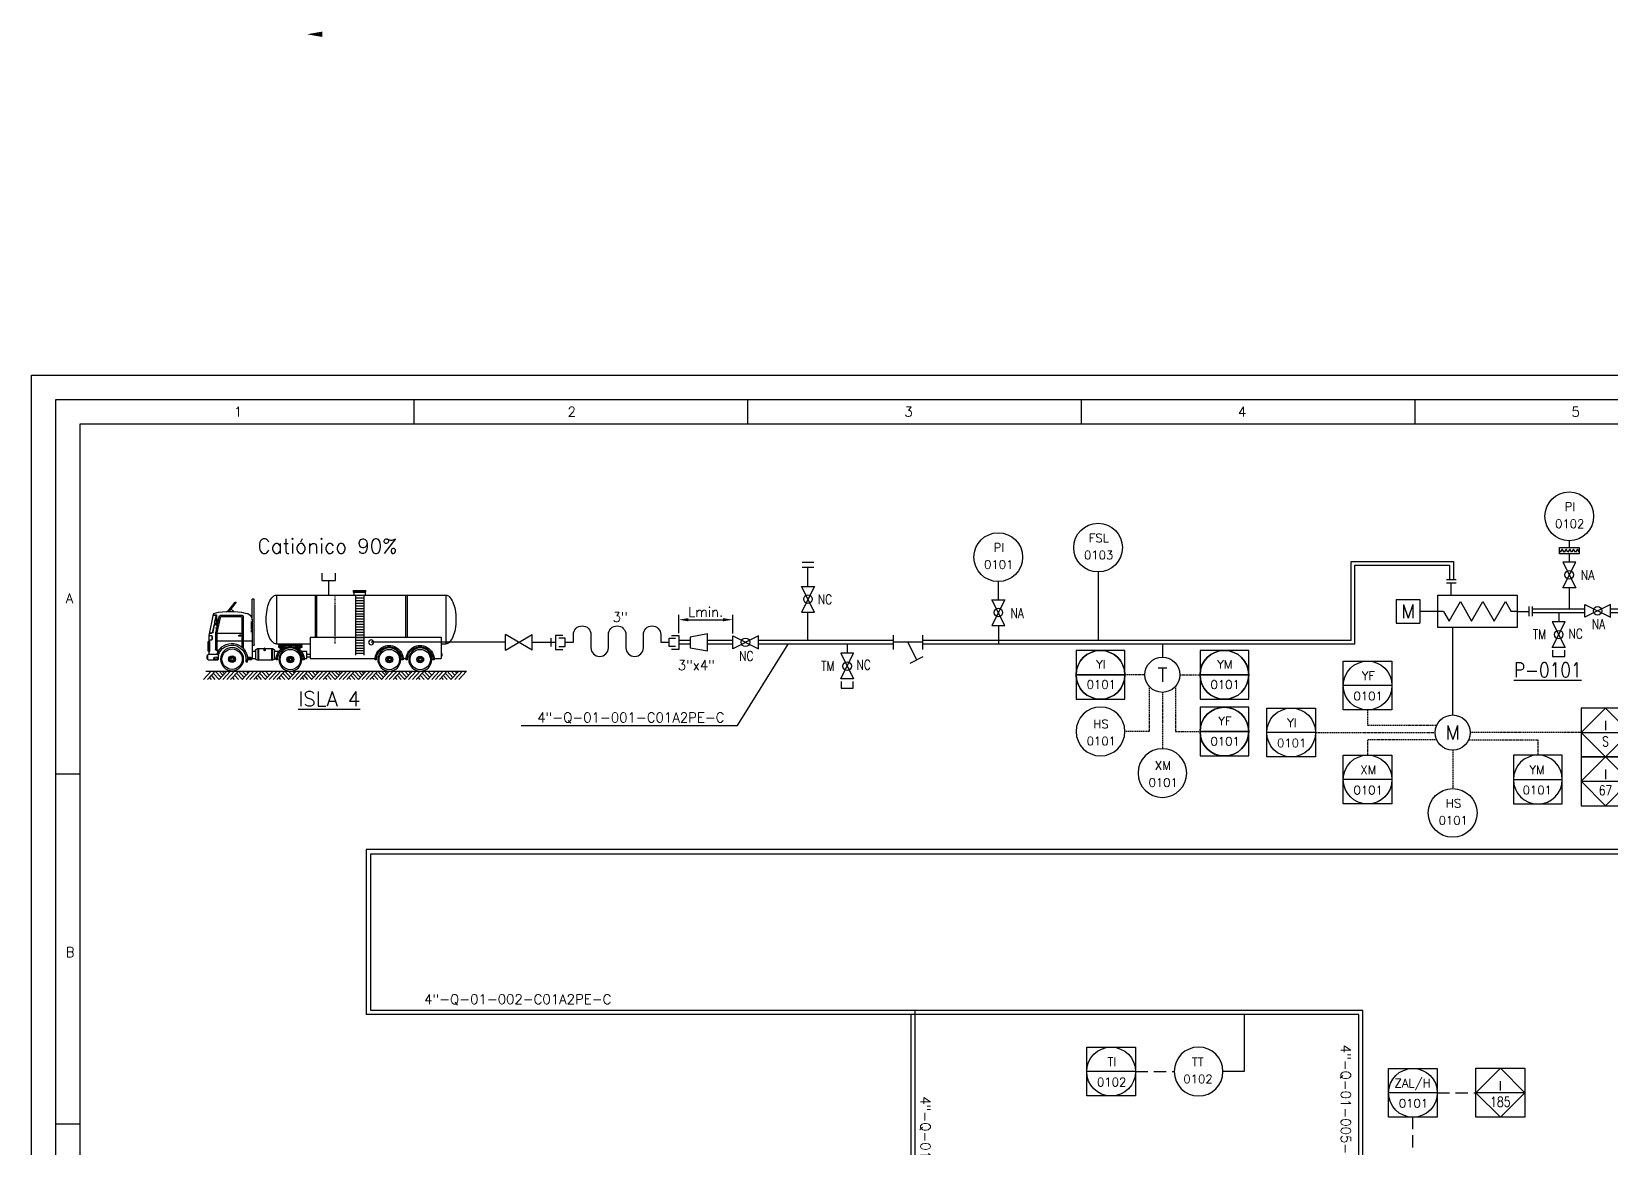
# Model space of a CAD drawing. Header units: millimetres. Extents: x 255 to 1096, y 140 to 804.
# Drawn here: x 254.5 to 578.3, y 575.4 to 804.2 of the extents above; entities that cross this region are included whole.
import ezdxf
from ezdxf.enums import TextEntityAlignment as Align

# ---------------------------------------------------------------- set-up
doc = ezdxf.new("R2010")
doc.units = ezdxf.units.MM
doc.linetypes.add('RAYITAS', pattern=[0.375, 0.25, -0.125])
doc.linetypes.add('TRAZOS', pattern=[0.75, 0.5, -0.25])
for name, color, linetype in [('CAJETIN', 1, 'Continuous'), ('CARGACAMIONES', 7, 'Continuous'), ('COTAS', 4, 'Continuous'), ('EQUIPOS', 5, 'Continuous'), ('EQUIPOS 02', 1, 'Continuous'), ('FORMATO', 7, 'Continuous'), ('INSTRUMENTOS', 1, 'Continuous'), ('TEX', 7, 'Continuous'), ('TEX EQUIPOS', 6, 'Continuous'), ('TEXTO-INSTRUMENTACION', 7, 'Continuous'), ('TEXTO-VALVULAS Y ACCESORIOS', 7, 'Continuous'), ('TUBERIA', 5, 'Continuous'), ('TUBERÍA2', 1, 'TRAZOS'), ('VALVULAS Y ACCESORIOS', 1, 'Continuous')]:
    doc.layers.add(name, color=color, linetype=linetype)
doc.layers.add('TUBERÍA3', color=1, linetype='Continuous', true_color=0xff0000)
doc.styles.add('PY', font='ROMANS.shx')
doc.styles.add('PY1', font='ROMANS.shx', dxfattribs={"width": 0.8})
doc.styles.add('TXT', font='txt')
doc.linetypes.add('SEÑAL_MECANICA2', pattern='A,4.411183,["o",PY,S=4.130212,R=360,X=0,Y=-1.374288],0.588817,-0.374158,["",PY,S=2,R=360,X=0,Y=-0.688262],-2.183682', length=7.55784)
doc.dimstyles.new('1-5', dxfattribs={"dimtxt": 2, "dimasz": 2, "dimexe": 1, "dimexo": 0.5, "dimgap": 0.6, "dimtad": 1, "dimdec": 0, "dimlfac": 5, "dimzin": 0, "dimdsep": 46, "dimtxsty": 'PY', "dimcen": 0.7, "dimclrd": 4, "dimclre": 4, "dimclrt": 7, "dimazin": 0, "dimtfac": 1, "dimtdec": 0, "dimtofl": 0, "dimtmove": 0, "dimatfit": 3, "dimfxl": 1, "dimtolj": 1, "dimtzin": 0, "dimarcsym": 0})

# ---------------------------------------------------------------- blocks, each defined once
blk = doc.blocks.new('SEÑAL CIR')
at = {"color": 1}
blk.add_circle((0, 5.7), 5.7, dxfattribs=at)
at = {"layer": 'INSTRUMENTOS', "linetype": 'Continuous', "style": 'PY', "flags": 4}
for p in [(0.18, 6.94), (0.13, 2.95)]:
    blk.add_attdef('---', text='', height=2, dxfattribs=at).set_placement(p, align=Align.CENTER)
blk = doc.blocks.new('SEÑAL CIRCU MARCO')
at = {"color": 1, "linetype": 'Continuous', "ltscale": 0.5}
blk.add_line((5.7, 5.7), (-5.7, 5.7), dxfattribs=at)
at = {"color": 1, "flags": 128}
blk.add_lwpolyline([(5.7, 0), (-5.7, 0), (-5.7, 11.4), (5.7, 11.4)], close=True, dxfattribs=at)
at = {"color": 1}
blk.add_circle((0, 5.7), 5.7, dxfattribs=at)
at = {"style": 'PY'}
for tag, p in [('XXX', (0.18, 7.98)), ('YYY', (0.13, 3.24))]:
    blk.add_attdef(tag, text='', height=2, dxfattribs=at).set_placement(p, align=Align.MIDDLE)
blk = doc.blocks.new('SECUENCIA PROGRAMADA EN SISTEMA DE CONTROL PLC')
at = {"layer": 'INSTRUMENTOS'}
blk.add_line((-5, 5), (5, 5), dxfattribs=at)
at = {"layer": 'INSTRUMENTOS', "flags": 128}
for points in [[(0, 0), (-5, 5), (0, 10), (5, 5)], [(-5, 0), (5, 0), (5, 10), (-5, 10)]]:
    blk.add_lwpolyline(points, close=True, dxfattribs=at)
at = {"layer": 'TEXTO-INSTRUMENTACION', "linetype": 'Continuous', "style": 'PY1', "width": 0.8}
for tag, p in [('XXX', (0.01, 6.43)), ('YYY', (0.01, 3.17))]:
    blk.add_attdef(tag, text='', height=2, dxfattribs=at).set_placement(p, align=Align.MIDDLE_CENTER)
blk = doc.blocks.new('CAMION CISTERNA ALZ')
at = {"layer": 'CAJETIN', "color": 4, "linetype": 'RAYITAS'}
blk.add_line((38.62, 22.25), (38.62, 7.95), dxfattribs=at)
at = {"layer": 'CARGACAMIONES', "color": 4, "linetype": 'ByBlock'}
for p, q in [((33.2, 23.63), (29.46, 23.63)), ((29.46, 23.13), (29.46, 23.63)), ((33.2, 23.38), (29.46, 23.38)), ((33.2, 23.63), (33.2, 23.13)), ((55.71, 22.25), (6.06, 22.25)), ((6.06, 22.25), (6.06, 7.95)), ((17.4, 22.25), (17.4, 9.88)), ((17.83, 22.25), (17.83, 9.88)), ((33.2, 23.13), (29.46, 23.13)), ((29.73, 23.13), (29.73, 22.25)), ((30.12, 22.09), (30.12, 4.63)), ((32.54, 21.43), (30.12, 21.43)), ((32.54, 20.66), (30.12, 20.66)), ((32.54, 19.89), (30.12, 19.89)), ((32.54, 19.12), (30.12, 19.12)), ((32.54, 22.09), (32.54, 4.63)), ((32.91, 22.25), (32.91, 23.13)), ((43.94, 22.25), (43.94, 9.88)), ((44.37, 22.25), (44.37, 9.88)), ((55.71, 22.25), (55.71, 7.95)), ((62.23, 7.75), (62.23, 21.05)), ((62.23, 21.05), (62.83, 21.05)), ((62.83, 14.9), (62.83, 21.05)), ((67.49, 20.16), (69.67, 17.49)), ((67.79, 20.16), (67.49, 20.16)), ((69.97, 17.48), (67.79, 20.16)), ((32.54, 18.34), (30.12, 18.34)), ((32.54, 17.57), (30.12, 17.57)), ((32.54, 16.8), (30.12, 16.8)), ((32.54, 16.03), (30.12, 16.03)), ((32.54, 15.26), (30.12, 15.26)), ((32.54, 14.48), (30.12, 14.48)), ((62.83, 15), (62.83, 3.58)), ((62.83, 14.3), (63.22, 14.3)), ((62.83, 13.91), (63.22, 13.91)), ((65.41, 15.99), (65.41, 6.68)), ((71.82, 16.39), (65.81, 16.39)), ((65.81, 15.79), (65.81, 7.05)), ((71.82, 15.99), (66.01, 15.99)), ((69.05, 18.25), (68.14, 17.46)), ((72.2, 15.68), (73.15, 11.18)), ((72.59, 15.76), (73.06, 13.57)), ((73.06, 13.41), (73.06, 15.39)), ((73.06, 15.39), (73.35, 15.39)), ((73.15, 15.39), (73.15, 16.19)), ((73.39, 15.36), (73.23, 16.13)), ((73.53, 15.18), (73.32, 16.15)), ((73.35, 15.39), (73.35, 13.41)), ((74.15, 16.49), (73.52, 16.49)), ((74.18, 16.39), (73.52, 16.39)), ((74.2, 11.52), (73.69, 13.95)), ((74.3, 11.54), (73.74, 14.16)), ((75.44, 10.43), (74.12, 16.67)), ((45.78, 9.88), (7.45, 9.88)), ((7.45, 9.88), (7.45, 3.68)), ((32.54, 13.71), (30.12, 13.71)), ((32.54, 12.94), (30.12, 12.94)), ((32.54, 12.17), (30.12, 12.17)), ((32.54, 11.39), (30.12, 11.39)), ((32.54, 10.62), (30.12, 10.62)), ((32.54, 9.85), (30.12, 9.85)), ((45.78, 9.88), (45.78, 3.68)), ((62.83, 13.51), (63.22, 13.51)), ((62.83, 13.11), (63.22, 13.11)), ((62.83, 12.71), (63.22, 12.71)), ((62.83, 12.32), (63.22, 12.32)), ((62.83, 11.92), (63.22, 11.92)), ((62.83, 11.52), (63.22, 11.52)), ((73.15, 11.12), (65.81, 11.12)), ((66.1, 10.33), (66.1, 10.53)), ((66.1, 10.53), (66.5, 10.53)), ((66.8, 10.33), (66.1, 10.33)), ((66.8, 10.53), (66.8, 10.33)), ((73.35, 13.41), (73.06, 13.41)), ((73.09, 13.41), (73.55, 11.22)), ((73.15, 13.41), (73.15, 12.61)), ((73.15, 12.61), (73.55, 12.61)), ((73.15, 11.18), (73.15, 6.16)), ((73.55, 11.22), (73.55, 6.36)), ((74.55, 10.13), (74.55, 9.24)), ((74.64, 10.33), (74.64, 9.14)), ((75.27, 11.22), (74.69, 11.22)), ((75.29, 11.12), (74.69, 11.12)), ((75.44, 10.43), (74.74, 10.43)), ((75.44, 4.87), (75.44, 10.43)), ((7.45, 7.95), (6.06, 7.95)), ((7.15, 4.45), (7.15, 5.08)), ((7.15, 5.08), (7.45, 5.08)), ((32.54, 9.08), (30.12, 9.08)), ((32.54, 8.3), (30.12, 8.3)), ((32.54, 7.53), (30.12, 7.53)), ((32.54, 6.75), (30.12, 6.75)), ((32.54, 5.99), (30.12, 5.99)), ((32.54, 5.26), (30.12, 5.26)), ((55.71, 7.95), (45.78, 7.95)), ((46.74, 4.98), (45.78, 4.98)), ((46.74, 3.68), (46.74, 5.76)), ((46.74, 5.76), (48.29, 5.76)), ((48.23, 7.85), (48.23, 7.45)), ((54.98, 7.85), (48.23, 7.85)), ((48.23, 7.45), (51.01, 7.45)), ((50.24, 7.25), (48.23, 7.25)), ((48.23, 7.25), (48.23, 6.85)), ((48.23, 6.85), (49.44, 6.85)), ((48.43, 6.85), (48.92, 6.47)), ((48.73, 7.85), (48.73, 7.95)), ((49.32, 7.45), (49.32, 7.25)), ((52.3, 7.45), (54.98, 7.45)), ((54.98, 7.25), (53.07, 7.25)), ((53.87, 6.85), (54.98, 6.85)), ((53.89, 7.45), (53.89, 7.25)), ((54.78, 6.85), (54.34, 6.51)), ((54.49, 7.85), (54.49, 7.95)), ((54.98, 7.45), (54.98, 7.85)), ((54.98, 6.85), (54.98, 7.25)), ((55.02, 5.76), (56.27, 5.76)), ((56.27, 3.68), (56.27, 6.06)), ((56.67, 6.46), (58.95, 6.46)), ((56.97, 6.46), (56.97, 3.28)), ((57.17, 6.46), (57.17, 3.28)), ((58.95, 6.46), (58.95, 6.16)), ((59.35, 6.46), (61.44, 6.46)), ((59.35, 6.46), (59.35, 6.16)), ((60.94, 6.46), (60.94, 3.28)), ((61.14, 6.46), (61.14, 3.28)), ((61.83, 6.06), (61.83, 3.68)), ((61.83, 5.76), (62.83, 5.76)), ((62.83, 7.35), (62.63, 7.35)), ((65.41, 8.84), (62.83, 8.84)), ((73.15, 8.84), (65.81, 8.84)), ((73.35, 6.16), (72.5, 6.16)), ((72.66, 5.37), (72.66, 5.96)), ((72.66, 3.48), (72.66, 4.67)), ((72.86, 4.87), (75.64, 4.87)), ((74.74, 9.04), (75.44, 9.04)), ((75.44, 8.94), (75.24, 8.94)), ((75.44, 8.74), (75.24, 8.74)), ((75.44, 5.76), (75.24, 5.76)), ((75.34, 8.74), (75.34, 5.76)), ((75.44, 8.64), (75.54, 8.64)), ((75.54, 5.86), (75.44, 5.86)), ((75.54, 8.64), (75.54, 5.86)), ((75.64, 8.64), (75.54, 8.64)), ((75.54, 5.86), (75.64, 5.86)), ((75.64, 5.86), (75.64, 8.64)), ((75.84, 4.67), (75.84, 3.48)), ((7.45, 4.45), (7.15, 4.45)), ((9.49, 3.68), (7.45, 3.68)), ((9.48, 3.28), (9.87, 3.28)), ((17.32, 3.28), (17.72, 3.28)), ((18.22, 3.68), (17.71, 3.68)), ((18.56, 3.68), (17.75, 3.68)), ((18.55, 3.28), (18.94, 3.28)), ((26.39, 3.28), (26.79, 3.28)), ((45.78, 3.68), (26.78, 3.68)), ((46.74, 4.12), (45.78, 4.12)), ((47.54, 3.68), (46.74, 3.68)), ((47.54, 3.28), (47.93, 3.28)), ((55.38, 3.28), (55.78, 3.28)), ((56.27, 3.68), (55.77, 3.68)), ((61.44, 3.28), (56.67, 3.28)), ((62.83, 3.68), (61.83, 3.68)), ((64.12, 3.38), (63.03, 3.38)), ((63.05, 3.58), (63.05, 3.9)), ((63.05, 3.58), (64, 3.58)), ((64, 3.58), (64, 3.9)), ((64.12, 2.68), (64.12, 3.38)), ((64.62, 2.68), (64.12, 2.68)), ((64.62, 3.38), (64.62, 2.68)), ((72.86, 3.48), (72.86, 3.88)), ((72.86, 3.48), (74.05, 3.48)), ((75.64, 3.28), (72.86, 3.28)), ((74.05, 3.48), (74.05, 3.88)), ((75.84, 4.47), (76.03, 4.47)), ((76.03, 3.68), (75.84, 3.68)), ((76.03, 4.47), (76.03, 3.68))]:
    blk.add_line(p, q, dxfattribs=at)
at = {"layer": 'CARGACAMIONES', "color": 4}
for p, q in [((2.29, -2.48), (0, 0)), ((76.41, 0), (0.04, 0)), ((37.42, -1.23), (38.57, 0)), ((37.99, -1.84), (39.69, 0)), ((41.99, -2.48), (39.7, 0)), ((43.12, -2.48), (40.83, 0)), ((44.25, -2.48), (41.95, 0)), ((45.37, -2.48), (43.08, 0)), ((43.66, -0.62), (44.23, 0)), ((44.22, -1.23), (45.36, 0)), ((44.78, -1.84), (46.49, 0)), ((48.78, -2.48), (46.49, 0)), ((49.9, -2.48), (47.61, 0)), ((3.42, -2.48), (1.13, 0)), ((4.55, -2.48), (2.25, 0)), ((2.83, -0.63), (3.41, 0)), ((3.39, -1.24), (4.53, 0)), ((3.96, -1.85), (5.66, 0)), ((4.49, -2.48), (6.22, -0.61)), ((5.62, -2.49), (6.79, -1.22)), ((7.95, -2.49), (5.66, 0)), ((6.74, -2.49), (7.35, -1.83)), ((9.08, -2.49), (6.79, 0)), ((10.2, -2.49), (7.91, 0)), ((11.33, -2.49), (9.04, 0)), ((10.18, -1.24), (11.32, -0.01)), ((10.74, -1.85), (12.44, -0.01)), ((11.28, -2.49), (13.01, -0.62)), ((12.4, -2.49), (13.57, -1.23)), ((14.74, -2.49), (12.44, -0.01)), ((13.53, -2.49), (14.13, -1.84)), ((15.86, -2.49), (13.57, -0.01)), ((16.99, -2.49), (14.7, -0.01)), ((18.12, -2.49), (15.82, -0.01)), ((16.4, -0.63), (16.98, -0.01)), ((16.96, -1.24), (18.1, -0.01)), ((17.53, -1.85), (19.23, -0.01)), ((18.06, -2.49), (19.79, -0.62)), ((19.19, -2.49), (20.36, -1.23)), ((21.52, -2.49), (19.23, -0.01)), ((20.32, -2.49), (20.92, -1.84)), ((22.65, -2.49), (20.36, -0.01)), ((23.78, -2.5), (21.48, -0.01)), ((24.9, -2.5), (22.61, -0.01)), ((23.2, -0.91), (23.77, -0.28)), ((23.75, -1.25), (24.89, -0.01)), ((24.31, -1.86), (26.02, -0.01)), ((24.85, -2.5), (26.58, -0.62)), ((25.97, -2.5), (27.14, -1.23)), ((28.31, -2.5), (26.02, -0.01)), ((27.1, -2.5), (27.71, -1.84)), ((29.44, -2.5), (27.14, -0.01)), ((30.56, -2.5), (28.27, -0.02)), ((31.69, -2.5), (29.4, -0.02)), ((29.99, -0.77), (30.55, -0.14)), ((30.54, -1.25), (31.68, -0.02)), ((31.1, -1.86), (32.8, -0.02)), ((31.63, -2.5), (33.37, -0.63)), ((32.76, -2.5), (33.93, -1.24)), ((35.09, -2.5), (32.8, -0.02)), ((33.89, -2.5), (34.49, -1.85)), ((36.22, -2.5), (33.93, -0.02)), ((37.35, -2.5), (35.06, -0.02)), ((38.47, -2.5), (36.18, -0.02)), ((36.88, -0.75), (37.44, -0.12)), ((38.52, -2.48), (40.25, -0.61)), ((39.65, -2.48), (40.82, -1.22)), ((40.78, -2.48), (41.38, -1.83)), ((45.32, -2.48), (47.05, -0.61)), ((46.44, -2.48), (47.61, -1.22)), ((47.57, -2.48), (48.17, -1.83)), ((51.03, -2.48), (48.74, 0)), ((52.16, -2.48), (49.87, 0)), ((50.44, -0.63), (51.02, 0)), ((51, -1.24), (52.14, 0)), ((51.57, -1.85), (53.27, 0)), ((52.1, -2.48), (53.83, -0.61)), ((53.23, -2.49), (54.4, -1.22)), ((55.56, -2.49), (53.27, 0)), ((54.36, -2.49), (54.96, -1.83)), ((56.69, -2.49), (54.4, 0)), ((57.82, -2.49), (55.52, 0)), ((58.94, -2.49), (56.65, 0)), ((57.79, -1.24), (58.93, -0.01)), ((58.35, -1.85), (60.06, -0.01)), ((58.89, -2.49), (60.62, -0.62)), ((60.02, -2.49), (61.18, -1.23)), ((62.35, -2.49), (60.06, -0.01)), ((61.14, -2.49), (61.75, -1.84)), ((63.48, -2.49), (61.18, -0.01)), ((64.6, -2.49), (62.31, -0.01)), ((65.73, -2.49), (63.44, -0.01)), ((64.01, -0.63), (64.59, -0.01)), ((64.58, -1.24), (65.72, -0.01)), ((65.14, -1.85), (66.84, -0.01)), ((65.67, -2.49), (67.41, -0.62)), ((66.8, -2.49), (67.97, -1.23)), ((69.13, -2.49), (66.84, -0.01)), ((67.93, -2.49), (68.53, -1.84)), ((70.26, -2.49), (67.97, -0.01)), ((71.39, -2.5), (69.1, -0.01)), ((72.51, -2.5), (70.22, -0.01)), ((70.81, -0.91), (71.38, -0.28)), ((71.36, -1.25), (72.5, -0.01)), ((71.92, -1.86), (73.63, -0.01)), ((72.46, -2.5), (74.19, -0.62)), ((73.59, -2.5), (74.75, -1.23)), ((75.92, -2.5), (73.63, -0.01)), ((74.71, -2.5), (75.32, -1.84)), ((77.05, -2.5), (74.76, -0.01))]:
    blk.add_line(p, q, dxfattribs=at)
at = {"layer": 'CARGACAMIONES', "color": 4, "linetype": 'ByBlock'}
for centre, radius in [((13.55, 3.38), 3.38), ((22.62, 3.38), 3.38), ((51.61, 3.38), 3.38), ((59.15, 6.46), 0.199), ((68.69, 3.48), 3.38), ((13.55, 3.38), 0.794), ((12.95, 3.38), 0.0993), ((13.13, 3.8), 0.0993), ((13.13, 2.96), 0.0993), ((13.55, 3.38), 0.397), ((13.55, 3.98), 0.0993), ((13.55, 2.78), 0.0993), ((13.97, 3.8), 0.0993), ((13.97, 2.96), 0.0993), ((14.14, 3.38), 0.0993), ((22.62, 3.38), 0.794), ((22.02, 3.38), 0.0993), ((22.2, 3.8), 0.0993), ((22.2, 2.96), 0.0993), ((22.62, 3.38), 0.397), ((22.62, 3.98), 0.0993), ((22.62, 2.78), 0.0993), ((23.04, 3.8), 0.0993), ((23.04, 2.96), 0.0993), ((23.21, 3.38), 0.0993), ((51.61, 3.38), 0.794), ((51.01, 3.38), 0.0993), ((51.19, 3.8), 0.0993), ((51.19, 2.96), 0.0993), ((51.61, 3.38), 0.397), ((51.61, 3.98), 0.0993), ((51.61, 2.78), 0.0993), ((52.03, 3.8), 0.0993), ((52.03, 2.96), 0.0993), ((52.2, 3.38), 0.0993), ((68.69, 3.48), 0.794), ((68.09, 3.48), 0.0993), ((68.27, 3.9), 0.0993), ((68.27, 3.06), 0.0993), ((68.69, 3.48), 0.397), ((68.69, 4.07), 0.0993), ((68.69, 2.88), 0.0993), ((69.11, 3.9), 0.0993), ((69.11, 3.06), 0.0993), ((69.28, 3.48), 0.0993)]:
    blk.add_circle(centre, radius, dxfattribs=at)
at = {"layer": 'CARGACAMIONES', "color": 4, "linetype": 'Continuous'}
blk.add_circle((27.95, 8.42), 0.718, dxfattribs=at)
at = {"layer": 'CARGACAMIONES', "color": 4, "linetype": 'ByBlock'}
for centre, radius, start, end in [((13.25, 16.31), 10.04, 157.5177, 170.2727), ((8.8, 18.15), 5.23, 135.0251, 157.5177), ((6.06, 20.89), 1.36, 90, 135.0251), ((55.71, 20.89), 1.36, 44.9749, 90), ((52.97, 18.15), 5.23, 22.4823, 44.9749), ((48.52, 16.31), 10.04, 9.7273, 22.4823), ((20.34, 15.1), 17.24, 170.2727, 180), ((20.34, 15.1), 17.24, 180, 189.7273), ((41.43, 15.1), 17.24, 360, 9.7273), ((41.43, 15.1), 17.24, 350.2727, 0), ((64.81, 15), 1.99, 90, 180), ((69.28, -2.39), 19.88, 77.0128, 102.9872), ((65.81, 15.99), 0.397, 90, 180), ((66.01, 15.79), 0.199, 90, 180), ((69.75, 17.67), 0.0993, 0, 180), ((69.75, 17.67), 0.0993, 180, 0), ((71.82, 15.59), 0.794, 11.9442, 90), ((71.82, 15.59), 0.397, 11.9442, 90), ((73.52, 16.19), 0.298, 90, 191.9761), ((73.52, 16.19), 0.199, 90, 191.9761), ((72.36, 14.4), 1.4, 315, 45), ((73.73, 16.59), 0.397, 11.9761, 90), ((13.25, 13.88), 10.04, 189.7273, 202.4823), ((8.8, 12.04), 5.23, 202.4823, 224.9749), ((52.97, 12.04), 5.23, 315.0251, 337.5177), ((48.52, 13.88), 10.04, 337.5177, 350.2727), ((74.69, 11.62), 0.497, 191.9761, 270), ((74.69, 11.62), 0.397, 191.9761, 270), ((74.74, 10.33), 0.0993, 90, 180), ((6.06, 9.3), 1.36, 224.9749, 270), ((13.6, 3.38), 4.12, 358.6196, 181.3804), ((13.6, 3.38), 3.72, 358.4724, 181.5276), ((13.55, 3.38), 2.98, 90, 270), ((13.55, 3.38), 2.98, 270, 90), ((22.67, 3.38), 4.12, 358.6196, 181.3804), ((22.67, 3.38), 3.72, 358.4724, 181.5276), ((22.62, 3.38), 2.98, 90, 270), ((22.62, 3.38), 2.98, 270, 90), ((51.66, 3.38), 4.12, 358.6196, 181.3804), ((51.66, 3.38), 3.72, 358.4724, 181.5276), ((51.61, 3.38), 2.98, 90, 270), ((51.61, 3.38), 2.98, 270, 90), ((55.71, 9.3), 1.36, 270, 315.0251), ((56.67, 6.06), 0.397, 90, 180), ((59.15, 6.16), 0.199, 180, 0), ((61.44, 6.06), 0.397, 0, 90), ((62.63, 7.75), 0.397, 180, 270), ((68.74, 3.48), 4.62, 31.8706, 181.3804), ((68.74, 3.48), 4.12, 17.5788, 181.3804), ((68.69, 3.48), 2.98, 90, 270), ((68.69, 3.48), 2.98, 270, 90), ((72.66, 5.66), 0.298, 270, 90), ((72.86, 4.67), 0.199, 90, 180), ((68.74, 3.48), 4.62, 17.5788, 25.7368), ((73.35, 6.36), 0.199, 270, 0), ((74.74, 9.14), 0.0993, 180, 270), ((75.64, 4.67), 0.199, 0, 90), ((13.55, 3.38), 0.993, 90, 270), ((13.55, 3.38), 0.993, 270, 90), ((22.62, 3.38), 0.993, 90, 270), ((22.62, 3.38), 0.993, 270, 90), ((51.61, 3.38), 0.993, 90, 270), ((51.61, 3.38), 0.993, 270, 90), ((56.67, 3.68), 0.397, 180, 270), ((61.44, 3.68), 0.397, 270, 0), ((63.03, 3.58), 0.199, 180, 270), ((63.52, 3.42), 0.674, 45, 135), ((68.69, 3.48), 0.993, 90, 270), ((68.69, 3.48), 0.993, 270, 90), ((72.86, 3.48), 0.199, 180, 270), ((73.45, 3.28), 0.843, 45, 135), ((75.64, 3.48), 0.199, 270, 0)]:
    blk.add_arc(centre, radius, start, end, dxfattribs=at)
at = {"layer": 'CARGACAMIONES', "color": 4}
for start, end in [(357.7085, 177.7085), (177.7085, 357.7085)]:
    blk.add_arc((74.79, -1.38), 0.0145, start, end, dxfattribs=at)
blk = doc.blocks.new('VALV GLOB-V')
at = {"layer": 'INSTRUMENTOS', "color": 1, "flags": 128}
blk.add_lwpolyline([(5.7, -1.43), (5.7, 1.43), (0, -1.43), (0, 1.43)], close=True, dxfattribs=at)
at = {"layer": 'INSTRUMENTOS', "color": 1}
blk.add_circle((2.85, 0), 0.95, dxfattribs=at)
at = {"layer": 'INSTRUMENTOS', "color": 7, "linetype": 'SEÑAL_MECANICA2', "style": 'PY'}
blk.add_attdef('REF.', text='', height=2, dxfattribs=at).set_placement((3, -3.37), align=Align.MIDDLE)
blk = doc.blocks.new('*D17')
at = {"layer": 'COTAS', "color": 4, "lineweight": -2, "transparency": 16777216}
for p, q in [((387.22, 680.89), (387.22, 684.63)), ((389.22, 683.63), (396.29, 683.63)), ((398.29, 680.8), (398.29, 684.63))]:
    blk.add_line(p, q, dxfattribs=at)
at = {"layer": 'COTAS', "color": 4, "transparency": 16777216}
for points in [[(389.22, 683.96), (389.22, 683.29), (387.22, 683.63)], [(396.29, 683.96), (396.29, 683.29), (398.29, 683.63)]]:
    blk.add_solid(points, dxfattribs=at)
at = {"layer": 'Defpoints', "color": 0, "transparency": 16777216}
for p in [(398.29, 683.63), (387.22, 680.39), (398.29, 680.3)]:
    blk.add_point(p, dxfattribs=at)
at = {"layer": 'COTAS', "color": 7, "transparency": 16777216, "insert": (392.75, 685.23), "char_height": 2, "attachment_point": 5, "style": 'PY'}
blk.add_mtext('\\A1;Lmin.', dxfattribs=at)
blk = doc.blocks.new('MANG-VAL')
at = {"layer": 'INSTRUMENTOS', "color": 1}
for p, q in [((0, 1.5), (0, -1.5)), ((6, 0), (0, 0)), ((3, 0), (4.8, -3.6)), ((6, 1.5), (6, -1.5)), ((3.46, -4.27), (6.14, -2.93))]:
    blk.add_line(p, q, dxfattribs=at)
blk = doc.blocks.new('REDUCCION')
at = {"color": 1}
for p, q in [((0, 2), (0, -2)), ((4, 1.25), (0, 2)), ((4, -1.25), (4, 1.25)), ((0, -2), (4, -1.25))]:
    blk.add_line(p, q, dxfattribs=at)
at = {"style": 'PY1', "width": 0.8}
blk.add_attdef('.', text='', height=2, dxfattribs=at).set_placement((2, -3.65), align=Align.MIDDLE)
blk = doc.blocks.new('DIAFRAGMA')
at = {"layer": 'INSTRUMENTOS', "color": 1, "ltscale": 0.1, "flags": 128}
blk.add_lwpolyline([(0, -2.25), (0, 2.25), (1.5, 2.25), (1.5, -2.25)], close=True, dxfattribs=at)
blk.add_lwpolyline([(0.46, -2.25), (1.12, -1.86), (0.38, -1.43), (1.12, -1), (0.38, -0.56), (1.12, -0.13), (0.38, 0.3), (1.12, 0.73), (0.38, 1.17), (1.12, 1.6), (0.38, 2.03), (0.75, 2.25)], dxfattribs=at)
blk = doc.blocks.new('MARCO-A1')
at = {"layer": 'FORMATO', "color": 5}
for p, q in [((78.42, 589), (78.42, 584)), ((146.83, 589), (146.83, 584)), ((215.25, 589), (215.25, 584)), ((283.67, 589), (283.67, 584)), ((5, 512.25), (10, 512.25)), ((5, 440.5), (10, 440.5))]:
    blk.add_line(p, q, dxfattribs=at)
at = {"layer": 'FORMATO', "color": 1}
blk.add_lwpolyline([(0, 594), (841, 594), (841, 0), (0, 0)], close=True, dxfattribs=at)
at = {"layer": 'FORMATO', "color": 5}
blk.add_lwpolyline([(5, 589), (836, 589), (836, 5), (5, 5)], close=True, dxfattribs=at)
at = {"layer": 'FORMATO', "color": 8, "linetype": 'Continuous'}
blk.add_lwpolyline([(10, 584), (831, 584), (831, 10), (10, 10)], close=True, dxfattribs=at)
at = {"layer": 'FORMATO', "color": 1, "style": 'PY'}
for s, p in [('1', (41.52, 585.5)), ('2', (109.93, 585.5)), ('3', (178.99, 585.5)), ('4', (247.4, 585.5)), ('5', (315.82, 585.5)), ('A', (7, 547.25)), ('B', (7, 474.67))]:
    blk.add_text(s, height=2, dxfattribs=at).set_placement(p)
blk = doc.blocks.new('BOMBA VOLUMETRICA')
at = {"layer": 'EQUIPOS', "linetype": 'Continuous'}
for p, q in [((0, -3.12), (0, -0.67)), ((-11.27, -4.05), (-11.27, -8.85)), ((-11.27, -4.05), (-6.47, -4.05)), ((-6.47, -4.05), (-6.47, -8.85)), ((-1.61, -6.45), (-6.47, -6.45)), ((-1.61, -6.45), (-0.45, -8.45)), ((-0.45, -8.45), (1.86, -4.45)), ((1.86, -4.45), (4.17, -8.45)), ((4.17, -8.45), (6.48, -4.45)), ((6.48, -4.45), (8.79, -8.45)), ((8.79, -8.45), (11.1, -4.45)), ((11.1, -4.45), (12.25, -6.45)), ((13.52, -6.45), (12.25, -6.45)), ((13.52, -6.45), (15.97, -6.45)), ((-11.27, -8.85), (-6.47, -8.85))]:
    blk.add_line(p, q, dxfattribs=at)
at = {"layer": 'EQUIPOS', "linetype": 'Continuous', "flags": 128}
blk.add_lwpolyline([(-2.78, -3.12), (13.52, -3.12), (13.52, -9.79), (-2.78, -9.79)], close=True, dxfattribs=at)
at = {"layer": 'VALVULAS Y ACCESORIOS', "ltscale": 0.1}
for p, q in [((1, 0), (-1, 0)), ((1, -0.67), (-1, -0.67)), ((15.97, -7.45), (15.97, -5.45)), ((16.64, -7.45), (16.64, -5.45))]:
    blk.add_line(p, q, dxfattribs=at)
at = {"layer": 'EQUIPOS 02', "style": 'PY'}
blk.add_text('M', height=2.8, dxfattribs=at).set_placement((-8.87, -6.45), align=Align.MIDDLE)
at = {"layer": 'TEX EQUIPOS', "linetype": 'Continuous', "style": 'PY1', "width": 0.8}
blk.add_attdef('REF_EQUIPO', text='', height=3, dxfattribs=at).set_placement((2.35, -13.59), align=Align.MIDDLE_CENTER)
blk = doc.blocks.new('FLECHA')
at = {"color": 1}
blk.add_solid([(-0.88, -5), (0.87, -5), (0, 0)], dxfattribs=at)

msp = doc.modelspace()

# ---------------------------------------------------------------- linework, layer by layer
at = {"color": 1}
for p, q in [((569.85, 699.83), (569.85, 698.47)), ((569.85, 697.12), (569.85, 695.44)), ((473.23, 693.42), (473.23, 683.77)), ((315.43, 691.64), (315.43, 688.67)), ((452.75, 691.46), (452.75, 687.69)), ((569.85, 690.18), (569.85, 685.85)), ((473.23, 683.77), (473.23, 679.39)), ((567.69, 685.05), (567.69, 683.19)), ((357.19, 677.4), (351.68, 680.58)), ((351.68, 677.4), (357.19, 680.58)), ((351.68, 677.4), (351.68, 680.58)), ((357.19, 677.4), (357.19, 680.58)), ((452.77, 682.38), (452.77, 678.61)), ((545.96, 664.09), (545.96, 682.02)), ((351.68, 678.99), (324.14, 678.99)), ((361.96, 678.98), (357.19, 678.98)), ((361.05, 678.14), (361.05, 679.81)), ((421.77, 678.59), (421.77, 676.73)), ((503.21, 602.7), (503.21, 590.97)), ((503.21, 590.97), (498.83, 590.97))]:
    msp.add_line(p, q, dxfattribs=at)
at = {"color": 5}
for p, q in [((525.16, 679.39), (525.16, 695.57)), ((525.16, 695.57), (546.09, 695.57)), ((546.09, 695.57), (546.09, 691.79))]:
    msp.add_line(p, q, dxfattribs=at)
at = {"color": 4}
for p, q in [((525.88, 678.59), (525.88, 694.84)), ((525.88, 694.84), (545.32, 694.84)), ((545.32, 694.84), (545.32, 691.79))]:
    msp.add_line(p, q, dxfattribs=at)
for p, q in [((399.31, 661.93), (409.65, 678.59)), ((354.93, 661.93), (399.31, 661.93))]:
    msp.add_line(p, q)
at = {"color": 1, "flags": 128}
for points in [[(314.01, 693.14), (314.01, 691.64), (316.86, 691.64), (316.86, 693.14)], [(363.46, 680.39), (361.96, 680.39), (361.96, 677.54), (363.46, 677.54)], [(385.72, 680.39), (387.22, 680.39), (387.22, 677.54), (385.72, 677.54)], [(566.44, 677.39), (566.44, 676.08), (568.94, 676.08), (568.94, 677.39)], [(420.52, 670.93), (420.52, 669.62), (423.02, 669.62), (423.02, 670.93)]]:
    msp.add_lwpolyline(points, dxfattribs=at)
at = {"color": 1}
for centre in [(486.42, 672.33), (545.96, 660.49)]:
    msp.add_circle(centre, 3.6, dxfattribs=at)
at = {"layer": 'CAJETIN', "color": 1, "linetype": 'TRAZOS', "ltscale": 5}
for p, q in [((480.91, 590.97), (488.83, 590.97)), ((542.78, 586.6), (550.7, 586.6)), ((537.8, 575.41), (537.8, 581.61))]:
    msp.add_line(p, q, dxfattribs=at)
at = {"layer": 'INSTRUMENTOS', "color": 1, "ltscale": 0.1, "flags": 128}
for points in [[(362.62, 678.12), (363.92, 678.12), (363.92, 679.85), (362.62, 679.85)], [(386.56, 678.12), (385.26, 678.12), (385.26, 679.85), (386.56, 679.85)]]:
    msp.add_lwpolyline(points, dxfattribs=at)
at = {"layer": 'TUBERIA', "color": 5, "linetype": 'Continuous'}
for p, q in [((562.35, 685.85), (573.04, 685.85)), ((578.3, 685.85), (584.65, 685.85)), ((389.58, 679.39), (387.22, 679.39)), ((398.29, 679.39), (393.09, 679.39)), ((420.93, 679.39), (403.55, 679.39)), ((431.2, 679.39), (420.93, 679.39)), ((461.3, 679.39), (437.2, 679.39)), ((525.16, 679.39), (461.3, 679.39)), ((527.49, 603.5), (324.06, 603.5)), ((435.7, 487.54), (435.7, 603.5)), ((527.49, 554.74), (527.49, 603.5))]:
    msp.add_line(p, q, dxfattribs=at)
at = {"layer": 'TUBERIA', "color": 4, "linetype": 'Continuous'}
for p, q in [((573.04, 685.05), (562.35, 685.05)), ((584.65, 685.05), (578.3, 685.05)), ((389.58, 678.59), (387.22, 678.59)), ((398.29, 678.59), (393.09, 678.59)), ((420.93, 678.59), (403.55, 678.59)), ((431.2, 678.59), (420.93, 678.59)), ((461.3, 678.59), (437.2, 678.59)), ((525.88, 678.59), (461.3, 678.59)), ((526.69, 602.7), (323.12, 602.7)), ((434.9, 487.54), (434.9, 602.7)), ((526.69, 554.74), (526.69, 602.7))]:
    msp.add_line(p, q, dxfattribs=at)
at = {"layer": 'TUBERIA', "color": 1, "linetype": 'TRAZOS', "ltscale": 0.5}
for p, q in [((517.84, 660.49), (542.36, 660.49)), ((572.3, 660.49), (549.56, 660.49)), ((545.96, 656.89), (545.96, 649.01))]:
    msp.add_line(p, q, dxfattribs=at)
at = {"layer": 'TUBERIA', "color": 4, "linetype": 'Continuous'}
for points in [[(412.52, 695.42), (414.93, 695.42)], [(412.52, 694.4), (414.93, 694.4)], [(413.73, 690.46), (413.73, 694.4)], [(766.56, 685.05), (766.56, 636.53), (323.12, 636.53), (323.12, 602.7)], [(413.73, 679.39), (413.73, 685.2)]]:
    msp.add_lwpolyline(points, dxfattribs=at)
at = {"layer": 'TUBERIA', "color": 5, "linetype": 'Continuous'}
msp.add_lwpolyline([(324.06, 603.5), (324.06, 635.59), (768.18, 635.59), (768.18, 685.85)], dxfattribs=at)
at = {"layer": 'TUBERIA', "color": 5, "linetype": 'Continuous', "flags": 128}
msp.add_lwpolyline([(363.92, 678.99), (365.63, 678.99), (365.63, 680.58, -1), (369.21, 680.58), (369.21, 677.89, 1), (372.8, 677.89), (372.8, 680.58, -1), (376.38, 680.58), (376.38, 677.89, 1), (379.97, 677.89), (379.97, 680.58, -1), (383.55, 680.58), (383.55, 678.99), (385.26, 678.99)], format="xyb", dxfattribs=at)
at = {"layer": 'TUBERÍA2', "ltscale": 0.5}
for points in [[(482.82, 672.33), (478.72, 672.33)], [(490.02, 672.33), (494.13, 672.33)], [(483.72, 669.95), (483.72, 660.69), (478.72, 660.69)], [(486.42, 668.73), (486.42, 657.18)], [(489.13, 669.95), (489.13, 660.69), (494.13, 660.69)]]:
    msp.add_lwpolyline(points, dxfattribs=at)
at = {"layer": 'TUBERÍA2', "color": 1, "ltscale": 0.5}
for points in [[(528.5, 665.13), (528.5, 662.03), (542.71, 662.03)], [(542.71, 658.96), (528.5, 658.96), (528.5, 655.85)], [(549.21, 658.96), (563.42, 658.96), (563.42, 655.85)]]:
    msp.add_lwpolyline(points, dxfattribs=at)
at = {"layer": 'TUBERÍA3'}
for points in [[(486.42, 678.69), (486.42, 675.93)], [(468.72, 672.32), (478.72, 672.33)], [(494.13, 672.32), (504.13, 672.33)], [(494.13, 660.69), (504.13, 660.69)]]:
    msp.add_lwpolyline(points, dxfattribs=at)
for centre in [(473.72, 672.33), (499.13, 672.33), (499.13, 660.69)]:
    msp.add_circle(centre, 5, dxfattribs=at)

# ---------------------------------------------------------------- block references
msp.add_blockref('MARCO-A1', (254.5, 139.78))
at = {"linetype": 'Continuous'}
ref = msp.add_blockref('SEÑAL CIR', (569.85, 699.83), dxfattribs=dict(at, xscale=0.8771000000000412, yscale=0.8771000000000412, zscale=0.8771000000000412))
ref.add_attrib('---', 'PI', dxfattribs={"layer": 'INSTRUMENTOS', "color": 7, "linetype": 'Continuous', "height": 1.754, "style": 'PY'}).set_placement((570, 705.92), align=Align.CENTER)
ref.add_attrib('---', '0102', dxfattribs={"layer": 'INSTRUMENTOS', "color": 7, "linetype": 'Continuous', "height": 1.754, "style": 'PY'}).set_placement((569.96, 702.42), align=Align.CENTER)
ref = msp.add_blockref('SEÑAL CIR', (473.23, 693.42), dxfattribs=dict(at, xscale=0.8771000000000412, yscale=0.8771000000000412, zscale=0.8771000000000412))
ref.add_attrib('---', 'FSL', dxfattribs={"layer": 'INSTRUMENTOS', "color": 7, "linetype": 'Continuous', "height": 1.754, "style": 'PY'}).set_placement((473.39, 699.51), align=Align.CENTER)
ref.add_attrib('---', '0103', dxfattribs={"layer": 'INSTRUMENTOS', "color": 7, "linetype": 'Continuous', "height": 1.754, "style": 'PY'}).set_placement((473.34, 696.01), align=Align.CENTER)
ref = msp.add_blockref('SEÑAL CIR', (452.75, 691.46), dxfattribs=dict(at, xscale=0.877100000000155, yscale=0.877100000000155, zscale=0.877100000000155))
ref.add_attrib('---', 'PI', dxfattribs={"layer": 'INSTRUMENTOS', "color": 7, "linetype": 'Continuous', "height": 1.754, "style": 'PY'}).set_placement((452.91, 697.55), align=Align.CENTER)
ref.add_attrib('---', '0101', dxfattribs={"layer": 'INSTRUMENTOS', "color": 7, "linetype": 'Continuous', "height": 1.754, "style": 'PY'}).set_placement((452.86, 694.05), align=Align.CENTER)
at = {"color": 1, "linetype": 'Continuous', "xscale": 0.8999999999999772, "yscale": 0.8999999999999772, "zscale": 0.8999999999999772, "rotation": 90}
msp.add_blockref('DIAFRAGMA', (569.85, 697.12), dxfattribs=at)
at = {"linetype": 'Continuous'}
for p, xscale, yscale, zscale, rotation in [((569.85, 690.18), 0.9232631578947804, 0.9232631578947804, 0.9232631578947804, 90), ((413.73, 690.46), 0.9232631578947803, 0.9232631578947803, 0.9232631578947803, 270), ((452.78, 687.72), 0.9232631578947803, 0.9232631578947803, 0.9232631578947803, 270), ((567.69, 677.93), 0.9232631578945529, 0.9232631578945529, 0.9232631578945529, 90), ((421.77, 671.47), 0.9232631578945529, 0.9232631578945529, 0.9232631578945529, 90)]:
    msp.add_blockref('VALV GLOB-V', p, dxfattribs=dict(at, xscale=xscale, yscale=yscale, zscale=zscale, rotation=rotation))
for name, p in [('BOMBA VOLUMETRICA', (545.66, 691.79)), ('MANG-VAL', (431.2, 678.99)), ('MANG-VAL', (431.2, 678.99))]:
    msp.add_blockref(name, p, dxfattribs=at)
at = {"linetype": 'Continuous', "xscale": 0.9232631578946666, "yscale": 0.9232631578946666, "zscale": 0.9232631578946666}
for p in [(573.04, 685.45), (398.29, 678.99)]:
    msp.add_blockref('VALV GLOB-V', p, dxfattribs=at)
ref = msp.add_blockref('SEÑAL CIRCU MARCO', (473.72, 677.33), dxfattribs=dict(xscale=-0.8771000000000412, yscale=0.8771000000000412, zscale=0.8771000000000412, rotation=180))
ref.add_attrib('XXX', '0101', dxfattribs={"height": 1.754, "style": 'PY'}).set_placement((473.88, 670.32), align=Align.MIDDLE)
ref.add_attrib('YYY', 'YI', dxfattribs={"height": 1.754, "style": 'PY'}).set_placement((473.83, 674.48), align=Align.MIDDLE)
ref = msp.add_blockref('SEÑAL CIRCU MARCO', (499.13, 677.33), dxfattribs=dict(xscale=-0.8771000000000412, yscale=0.8771000000000412, zscale=0.8771000000000412, rotation=180))
ref.add_attrib('XXX', '0101', dxfattribs={"height": 1.754, "style": 'PY'}).set_placement((499.29, 670.32), align=Align.MIDDLE)
ref.add_attrib('YYY', 'YM', dxfattribs={"height": 1.754, "style": 'PY'}).set_placement((499.24, 674.48), align=Align.MIDDLE)
for p, xscale, yscale, zscale, values in [((528.5, 665.13), 0.8771000000000412, 0.8771000000000412, 0.8771000000000412, {'XXX': 'YF', 'YYY': '0101'}), ((512.83, 655.5), 0.8771000000000412, 0.8771000000000412, 0.8771000000000412, {'XXX': 'YI', 'YYY': '0101'}), ((528.5, 645.85), 0.8771000000000412, 0.8771000000000412, 0.8771000000000412, {'XXX': 'XM', 'YYY': '0101'}), ((475.9, 585.97), 0.8777884135906788, 0.8777884135906788, 0.8777884135906788, {'XXX': 'TI', 'YYY': '0102'})]:
    msp.add_blockref('SEÑAL CIRCU MARCO', p, dxfattribs=dict(xscale=xscale, yscale=yscale, zscale=zscale)).add_auto_attribs(values)
at = {"linetype": 'Continuous'}
ref = msp.add_blockref('SEÑAL CIR', (473.72, 665.71), dxfattribs=dict(at, xscale=-0.8771000000000412, yscale=0.8771000000000412, zscale=0.8771000000000412, rotation=180))
ref.add_attrib('---', '0101', dxfattribs={"layer": 'INSTRUMENTOS', "color": 7, "linetype": 'Continuous', "height": 1.754, "style": 'PY'}).set_placement((473.88, 657.87), align=Align.CENTER)
ref.add_attrib('---', 'HS', dxfattribs={"layer": 'INSTRUMENTOS', "color": 7, "linetype": 'Continuous', "height": 1.754, "style": 'PY'}).set_placement((473.83, 661.37), align=Align.CENTER)
ref = msp.add_blockref('SEÑAL CIRCU MARCO', (499.13, 665.69), dxfattribs=dict(xscale=-0.8771000000000412, yscale=0.8771000000000412, zscale=0.8771000000000412, rotation=180))
ref.add_attrib('XXX', '0101', dxfattribs={"height": 1.754, "style": 'PY'}).set_placement((499.29, 658.69), align=Align.MIDDLE)
ref.add_attrib('YYY', 'YF', dxfattribs={"height": 1.754, "style": 'PY'}).set_placement((499.24, 662.85), align=Align.MIDDLE)
ref = msp.add_blockref('SECUENCIA PROGRAMADA EN SISTEMA DE CONTROL PLC', (577.3, 655.49), dxfattribs=dict(xscale=1.001089596937504, yscale=1.001089596937504, zscale=1.001089596937504))
ref.add_attrib('XXX', 'I', dxfattribs={"layer": 'TEXTO-INSTRUMENTACION', "linetype": 'Continuous', "height": 2, "style": 'TXT'}).set_placement((577.31, 661.93), align=Align.MIDDLE_CENTER)
ref.add_attrib('YYY', 'S', dxfattribs={"layer": 'TEXTO-INSTRUMENTACION', "linetype": 'Continuous', "height": 2, "style": 'PY1', "width": 0.8}).set_placement((577.31, 658.66), align=Align.MIDDLE_CENTER)
ref = msp.add_blockref('SEÑAL CIR', (486.42, 657.18), dxfattribs=dict(at, xscale=-0.8771000000000412, yscale=0.8771000000000412, zscale=0.8771000000000412, rotation=180))
ref.add_attrib('---', '0101', dxfattribs={"layer": 'INSTRUMENTOS', "color": 7, "linetype": 'Continuous', "height": 1.754, "style": 'PY'}).set_placement((486.58, 649.34), align=Align.CENTER)
ref.add_attrib('---', 'XM', dxfattribs={"layer": 'INSTRUMENTOS', "color": 7, "linetype": 'Continuous', "height": 1.754, "style": 'PY'}).set_placement((486.53, 652.84), align=Align.CENTER)
ref = msp.add_blockref('SEÑAL CIRCU MARCO', (563.42, 645.85), dxfattribs=dict(xscale=-0.8771000000000412, yscale=0.8771000000000412, zscale=0.8771000000000412))
ref.add_attrib('XXX', 'YM', dxfattribs={"height": 1.754, "style": 'PY'}).set_placement((563.26, 652.86), align=Align.MIDDLE)
ref.add_attrib('YYY', '0101', dxfattribs={"height": 1.754, "style": 'PY'}).set_placement((563.3, 648.7), align=Align.MIDDLE)
ref = msp.add_blockref('SECUENCIA PROGRAMADA EN SISTEMA DE CONTROL PLC', (577.3, 645.48), dxfattribs=dict(xscale=1.001089596937504, yscale=1.001089596937504, zscale=1.001089596937504))
ref.add_attrib('XXX', 'I', dxfattribs={"layer": 'TEXTO-INSTRUMENTACION', "linetype": 'Continuous', "height": 2, "style": 'TXT'}).set_placement((577.31, 651.92), align=Align.MIDDLE_CENTER)
ref.add_attrib('YYY', '67', dxfattribs={"layer": 'TEXTO-INSTRUMENTACION', "linetype": 'Continuous', "height": 2.002, "style": 'PY1', "width": 0.8}).set_placement((577.31, 648.65), align=Align.MIDDLE_CENTER)
ref = msp.add_blockref('SEÑAL CIR', (545.95, 639.01), dxfattribs=dict(at, xscale=0.8771000000000412, yscale=0.8771000000000412, zscale=0.8771000000000412))
ref.add_attrib('---', 'HS', dxfattribs={"layer": 'INSTRUMENTOS', "color": 7, "linetype": 'Continuous', "height": 1.754, "style": 'PY'}).set_placement((546.11, 645.1), align=Align.CENTER)
ref.add_attrib('---', '0101', dxfattribs={"layer": 'INSTRUMENTOS', "color": 7, "linetype": 'Continuous', "height": 1.754, "style": 'PY'}).set_placement((546.06, 641.6), align=Align.CENTER)
ref = msp.add_blockref('SEÑAL CIR', (493.83, 585.97), dxfattribs=dict(at, xscale=-0.877100000000155, yscale=0.8770999999999276, zscale=0.8771))
ref.add_attrib('---', 'TT', dxfattribs={"layer": 'INSTRUMENTOS', "color": 7, "linetype": 'Continuous', "height": 1.754, "style": 'PY'}).set_placement((493.67, 592.06), align=Align.CENTER)
ref.add_attrib('---', '0102', dxfattribs={"layer": 'INSTRUMENTOS', "color": 7, "linetype": 'Continuous', "height": 1.754, "style": 'PY'}).set_placement((493.72, 588.56), align=Align.CENTER)
ref = msp.add_blockref('SEÑAL CIRCU MARCO', (537.8, 581.61), dxfattribs=dict(xscale=0.8770999999999276, yscale=0.8770999999999276, zscale=0.8770999999999276))
ref.add_attrib('XXX', 'ZAL/H', dxfattribs={"height": 1.754, "style": 'PY'}).set_placement((537.73, 588.48), align=Align.MIDDLE)
ref.add_attrib('YYY', '0101', dxfattribs={"height": 1.754, "style": 'PY'}).set_placement((537.91, 584.45), align=Align.MIDDLE)
ref = msp.add_blockref('SECUENCIA PROGRAMADA EN SISTEMA DE CONTROL PLC', (555.73, 581.58), dxfattribs=dict(xscale=-1.005571670621066, yscale=1.005571670621293, zscale=1.005571670621306))
ref.add_attrib('XXX', 'I', dxfattribs={"layer": 'TEXTO-INSTRUMENTACION', "linetype": 'Continuous', "height": 2.01, "style": 'TXT'}).set_placement((555.72, 588.05), align=Align.MIDDLE_CENTER)
ref.add_attrib('YYY', '185', dxfattribs={"layer": 'TEXTO-INSTRUMENTACION', "linetype": 'Continuous', "height": 2.011, "style": 'PY1', "width": 0.8}).set_placement((555.72, 584.76), align=Align.MIDDLE_CENTER)
at = {"layer": 'INSTRUMENTOS', "color": 252, "linetype": 'Continuous', "xscale": -0.7000000000000455, "yscale": 0.7000000000000455, "zscale": 0.7}
msp.add_blockref('CAMION CISTERNA ALZ', (343.7, 673.1), dxfattribs=at)
at = {"layer": 'TEX', "xscale": -0.6333336499999405, "yscale": 0.6333336499999405, "zscale": 0.63333365, "rotation": 89.99999999999997}
msp.add_blockref('FLECHA', (310.98, 803.68), dxfattribs=at)
at = {"layer": 'TUBERIA', "color": 5, "linetype": 'Continuous', "xscale": 0.8770999999999276, "yscale": 0.8770999999999276, "zscale": 0.8770999999999276, "rotation": 180}
msp.add_blockref('REDUCCION', (393.09, 678.97), dxfattribs=at)

# ---------------------------------------------------------------- texts
at = {"color": 7, "style": 'PY'}
for s, p in [('T', (486.43, 672.33)), ('M', (545.96, 660.49))]:
    msp.add_text(s, height=2.92, dxfattribs=at).set_placement(p, align=Align.MIDDLE)
at = {"layer": 'EQUIPOS', "color": 6, "linetype": 'Continuous', "style": 'PY', "width": 0.85}
msp.add_text('%%UP-0101', height=3, dxfattribs=at).set_placement((565.46, 671.82), align=Align.CENTER)
at = {"layer": 'EQUIPOS', "color": 6, "char_height": 3, "attachment_point": 2, "style": 'PY'}
for s, insert, width in [('Catiónico 90%', (315.17, 700.23), 39.4248), ('{\\LISLA 4}', (315.55, 668.9), 59.9833)]:
    msp.add_mtext(s, dxfattribs=dict(at, insert=insert, width=width))
at = {"layer": 'TEX', "color": 7, "char_height": 2, "width": 28.6036, "attachment_point": 5, "style": 'PY1'}
for s, insert in [('NA', (573.63, 692.78)), ('NC', (417.21, 687.79)), ('NA', (456.66, 684.97)), ('NA', (575.87, 682.72)), ('TM', (563.74, 680.61)), ('NC', (571.14, 680.77)), ('NC', (401.08, 676.19)), ('TM', (417.82, 674.15)), ('NC', (425.13, 674.38))]:
    msp.add_mtext(s, dxfattribs=dict(at, insert=insert))
at = {"layer": 'TEXTO-VALVULAS Y ACCESORIOS', "style": 'PY'}
for s, p in [('3"', (375.21, 683.18)), ('3"x4"', (390.83, 673.3)), ('4"-Q-01-001-C01A2PE-C', (377.41, 662.58)), ('4"-Q-01-002-C01A2PE-C', (354.21, 604.8))]:
    msp.add_text(s, height=2, dxfattribs=at).set_placement(p, align=Align.CENTER)
for s, p in [('4"-Q-01-005-C01A2PE-C', (523.03, 577.28)), ('4"-Q-01-004-C01A2PE-C', (436.83, 566.7))]:
    msp.add_text(s, height=2, rotation=270, dxfattribs=at).set_placement(p, align=Align.CENTER)

# ---------------------------------------------------------------- dimensions: what is measured, and where the dimension line sits
at = {"layer": 'COTAS', "color": 1}
dim = msp.add_linear_dim(base=(398.29, 683.63), p1=(387.22, 680.39), p2=(398.29, 680.3), text='Lmin.', dimstyle='1-5', dxfattribs=at)
dim.commit()
dim.dimension.update_dxf_attribs({"geometry": '*D17', "text_midpoint": (392.75, 685.23)})

doc.saveas('drawing.dxf')
